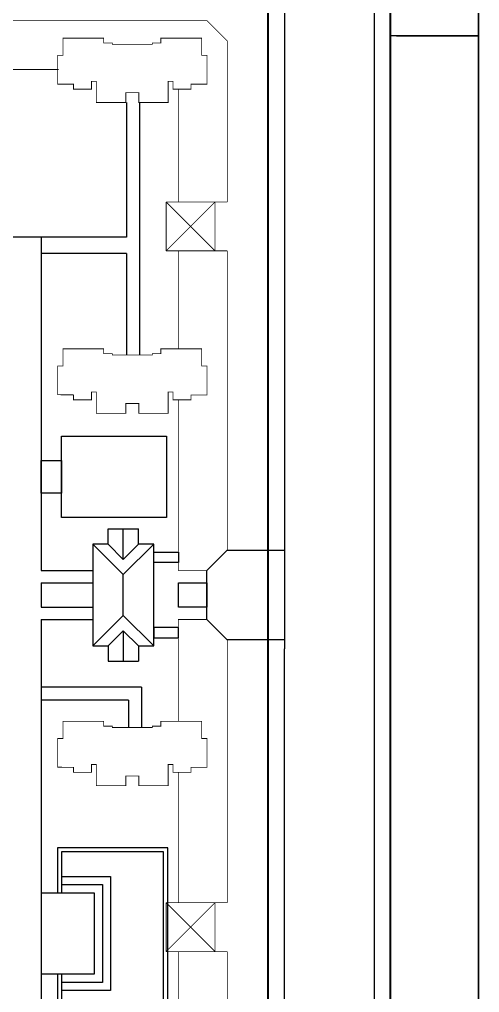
# Model space of a CAD drawing. Extents: x 164940 to 3842273, y 640355 to 1124023.
# Drawn here: x 3724978 to 3727234, y 1085448 to 1090224 of the extents above; entities that cross this region are included whole.
import ezdxf

# ---------------------------------------------------------------- set-up
doc = ezdxf.new("R2010")
doc.units = 0
doc.header["$LTSCALE"] = 1000
doc.header["$MEASUREMENT"] = 0
doc.linetypes.add('ACAD_ISO04W100', pattern=[30.5, 24, -3, 0.5, -3])
doc.linetypes.add('PHANTOMX2', pattern=[127.00000000000001, 63.5, -12.7, 12.7, -12.7, 12.7, -12.7])
for name, color, linetype in [('G-城市绿线', 7, 'Continuous'), ('l-123', 7, 'Continuous'), ('ROAD', 4, 'Continuous'), ('T-房间', 7, 'Continuous'), ('红线', 1, 'Continuous'), ('道牙', 3, 'Continuous')]:
    doc.layers.add(name, color=color, linetype=linetype)

msp = doc.modelspace()

# ---------------------------------------------------------------- linework, layer by layer
at = {"color": 8}
msp.add_line((3726797.338207325, 1086892.913574268), (3726797.338207325, 1084188.502696686), dxfattribs=at)
at = {"layer": 'G-城市绿线', "color": 8, "linetype": 'PHANTOMX2', "ltscale": 0.1, "const_width": 8}
msp.add_lwpolyline([(3726797.338207325, 1090144.122181264), (3727229.37081619, 1090142.637634136)], dxfattribs=at)
at = {"layer": 'l-123', "ltscale": 6}
msp.add_line((3727229.37081619, 1079378.863604319), (3727229.37081619, 1092135.633431011), dxfattribs=at)
msp.add_lwpolyline([(3718145.982438669, 1092135.633431011), (3727229.37081619, 1092135.633431011), (3727229.37081619, 1079378.863604319), (3718145.982438669, 1079378.863604319)], close=True, dxfattribs=at)
at = {"layer": 'ROAD', "color": 8}
for p, q in [((3725503.494351001, 1089815.786709253), (3725503.494351001, 1089154.571091019)), ((3725084.899602558, 1089154.571470384), (3725084.89560277, 1087518.954498888)), ((3725503.494351001, 1089074.57044673), (3725084.899406925, 1089074.571470384)), ((3725503.494351001, 1089074.57044673), (3725503.494351001, 1088577.0317516)), ((3725567.494350586, 1089090.570934498), (3725567.494350586, 1088577.031751618)), ((3725084.89560277, 1087518.954498888), (3725337.346738799, 1087518.954498888)), ((3725084.89560277, 1087458.954498888), (3725337.346738799, 1087458.954498888)), ((3725084.89560277, 1087338.954498888), (3725337.346738799, 1087338.954498888)), ((3725084.895014714, 1087278.954498888), (3725084.882702649, 1082205.086141963)), ((3725084.895014714, 1087278.954498888), (3725337.346738799, 1087278.954498888)), ((3726277.333731342, 1084165.638755531), (3726277.333731342, 1087134.94029668)), ((3725576.62751708, 1086946.619834237), (3725084.893917114, 1086946.621036743)), ((3725576.62751708, 1086946.619834237), (3725576.62751708, 1086749.080064454)), ((3725512.627517486, 1086882.619990752), (3725512.627517486, 1086749.080064473))]:
    msp.add_line(p, q, dxfattribs=at)
msp.add_lwpolyline([(3724884.894188883, 1089354.572603748), (3724484.894188883, 1089354.573581935, -0.4142128461220058), (3724364.894482333, 1089474.573581935), (3724364.894482333, 1090511.752526582, -0.4151746973703651), (3724485.288130192, 1090631.751880915), (3725978.57904733, 1090626.853264802, -0.4132530801436263), (3726277.594927687, 1090326.85487897), (3726277.594927687, 1087165.57239835)], format="xyb", dxfattribs=at)
for points in [[(3725567.494350586, 1089815.786709253), (3725567.494350586, 1089090.570934498)], [(3725503.494521815, 1089154.57044673), (3724484.747859042, 1089154.572938)], [(3725512.627517486, 1086882.619990752), (3725084.893761806, 1086882.621036739)]]:
    msp.add_lwpolyline(points, dxfattribs=at)
for points in [[(3725184.905924292, 1088179.198653576), (3725699.316138763, 1088179.197989058), (3725699.316138819, 1087779.198144925), (3725184.905924339, 1087779.198809461)], [(3725184.90592432, 1087899.198731527), (3725084.905066498, 1087899.198778503), (3725084.905066498, 1088059.198778503), (3725184.90592432, 1088059.198731527)], [(3725757.346738566, 1087458.954498646), (3725897.346739311, 1087458.954498366), (3725897.346739311, 1087338.954499391), (3725757.346738566, 1087338.954499689)]]:
    msp.add_lwpolyline(points, close=True, dxfattribs=at)
at = {"layer": 'ROAD', "color": 8, "ltscale": 6}
for points in [[(3726277.594927687, 1087178.954499391), (3725997.346739739, 1087178.954499391), (3725897.346739311, 1087278.954499391), (3725897.34673728, 1087518.954498962), (3725997.346736861, 1087618.954499391), (3726277.594927687, 1087618.954499391)], [(3726277.594927687, 1087598.954499391), (3726277.594927687, 1087198.954499391)], [(3725084.89560277, 1087458.954498888), (3725084.89560277, 1087338.954498888)], [(3726277.594927687, 1087165.57239835), (3726277.333731342, 1087134.94029668)], [(3725164.891239496, 1085538.087430102), (3725164.891239496, 1085318.087430102), (3725704.891239496, 1085318.087430102), (3725704.891239496, 1086158.087430102), (3725164.891239496, 1086158.087430102), (3725164.891239496, 1085938.087430102)], [(3725184.891239496, 1085538.087430102), (3725184.891239496, 1085338.087430102), (3725684.891239496, 1085338.087430102), (3725684.891239496, 1086138.087430102), (3725184.891239496, 1086138.087430102), (3725184.891239496, 1085938.087430102)], [(3725184.891239496, 1086018.087430102), (3725424.891239496, 1086018.087430102), (3725424.891239496, 1085458.087430102), (3725184.891239496, 1085458.087430102)], [(3725184.891239496, 1085978.087430102), (3725384.891239496, 1085978.087430102), (3725384.891239496, 1085498.087430102), (3725184.891239496, 1085498.087430102)], [(3725084.891761018, 1085938.087430102), (3725344.891239496, 1085938.087430102), (3725344.891239496, 1085538.087430102), (3725084.890790394, 1085538.087430102)]]:
    msp.add_lwpolyline(points, dxfattribs=at)
at = {"layer": 'T-房间', "ltscale": 6}
for p, q in [((3725412.346738799, 1087648.954498888), (3725412.346738799, 1087723.954498888)), ((3725412.346738799, 1087723.954498888), (3725562.346738799, 1087723.954498888)), ((3725487.346738799, 1087573.954498888), (3725487.346738799, 1087723.954498888)), ((3725337.346738799, 1087648.954498888), (3725487.346738799, 1087498.954498888)), ((3725412.346738799, 1087648.954498888), (3725487.346738799, 1087573.954498888)), ((3725487.346738799, 1087498.954498888), (3725637.346738799, 1087648.954498888)), ((3725487.346738799, 1087573.954498888), (3725562.346738799, 1087648.954498888)), ((3725487.346738799, 1087298.954498888), (3725487.346738799, 1087498.954498888)), ((3725337.346738799, 1087148.954498888), (3725487.346738799, 1087298.954498888)), ((3725487.346738799, 1087298.954498888), (3725637.346738799, 1087148.954498888)), ((3725412.346738799, 1087148.954498888), (3725487.346738799, 1087223.954498888)), ((3725487.346738799, 1087223.954498888), (3725562.346738799, 1087148.954498888)), ((3725487.346738799, 1087223.954498888), (3725487.346738799, 1087073.954498888)), ((3725412.346738799, 1087148.954498888), (3725412.346738799, 1087073.954498888)), ((3725412.346738799, 1087073.954498888), (3725562.346738799, 1087073.954498888))]:
    msp.add_line(p, q, dxfattribs=at)
at = {"layer": 'T-房间', "ltscale": 6, "const_width": 4}
for points in [[(3725997.34672983, 1089327.732411501), (3725997.34672658, 1090118.160457377), (3725897.346726151, 1090218.160457377), (3724533.538814427, 1090218.160457377), (3724433.538814427, 1090118.160457377), (3724433.538814427, 1089878.160457377), (3724673.538814427, 1089878.160457377), (3724673.538814427, 1089978.160457377), (3725169.494350774, 1089978.160457377)], [(3725757.346729988, 1089327.934847873), (3725757.346727595, 1089881.786709287)], [(3725757.346727911, 1089809.040381004), (3725757.346729988, 1089327.934847873)], [(3725697.3467305, 1089328.036066078), (3725697.3467305, 1089088.036066078)], [(3725697.3467305, 1089327.985456985), (3725937.3467305, 1089087.782849845)], [(3725697.3467305, 1089327.985456985), (3725997.34672983, 1089327.732411501)], [(3725937.3467305, 1089327.783020594), (3725697.3467305, 1089088.036066078)], [(3725937.3467305, 1089327.783020594), (3725937.3467305, 1089087.782849845)], [(3725997.346730817, 1089087.782849845), (3725697.3467305, 1089087.782849845)], [(3725757.346731022, 1089087.782849845), (3725757.346733099, 1088607.031751656)], [(3725757.346738277, 1087518.954498366), (3725897.34673728, 1087518.954498962), (3725997.346736861, 1087618.954499391), (3725997.346730817, 1089087.782849845)], [(3725757.346734179, 1088357.031751674), (3725757.346736843, 1087738.087430102)], [(3725757.346736256, 1087874.731808741), (3725757.346734179, 1088357.031751674)], [(3725757.346734244, 1088357.031751674), (3725757.346738277, 1087518.954498366)], [(3725997.346745187, 1085889.055013441), (3725997.346739739, 1087178.954499391), (3725897.346739311, 1087278.954499391), (3725757.346739311, 1087278.954499391), (3725757.34674108, 1086779.080064491)], [(3725757.346742095, 1086529.08006451), (3725757.346744657, 1085889.257449833)], [(3725697.346745141, 1085889.358668019), (3725697.346745141, 1085649.358668019)], [(3725697.346745141, 1085889.308058926), (3725937.346745141, 1085649.105451786)], [(3725697.346745141, 1085889.308058926), (3725997.346745187, 1085889.055013441)], [(3725937.346745141, 1085889.105622534), (3725697.346745141, 1085649.358668019)], [(3725937.346745141, 1085889.105622534), (3725937.346745141, 1085649.105451786)], [(3725997.346746203, 1085649.105451786), (3725697.346745141, 1085649.105451786)], [(3725757.346745625, 1085649.105451786), (3725757.346748186, 1085009.637272031)], [(3725997.346751101, 1084470.946125285), (3725997.346746203, 1085649.105451786)]]:
    msp.add_lwpolyline(points, dxfattribs=at)
for points in [[(3725897.345991366, 1090047.786709265), (3725871.345991369, 1090047.786709265), (3725871.345991379, 1090131.786709268), (3725671.345991369, 1090131.786709268), (3725671.345991369, 1090107.786709265), (3725629.345991367, 1090107.786709283), (3725629.345991367, 1090101.78670925), (3725433.345991381, 1090101.786709194), (3725433.345991381, 1090107.786709265), (3725391.345991379, 1090107.786709265), (3725391.345991379, 1090131.786709268), (3725191.345991369, 1090131.786709268), (3725191.345991369, 1090047.786709265), (3725165.345991373, 1090047.786709265), (3725165.345991345, 1089905.786709309), (3725243.345991371, 1089905.786709291), (3725243.345991371, 1089881.786709287), (3725331.345991369, 1089881.786709287), (3725331.345991369, 1089919.714970913), (3725355.345991578, 1089919.714970913), (3725355.345991578, 1089815.786709272), (3725499.345991582, 1089815.786709253), (3725499.345991544, 1089863.786709242), (3725563.345991204, 1089863.786709186), (3725563.345991166, 1089815.786709253), (3725707.34599117, 1089815.786709253), (3725707.34599117, 1089919.714970913), (3725731.345991369, 1089919.714970913), (3725731.345991369, 1089881.786709287), (3725819.345991377, 1089881.786709287), (3725819.345991367, 1089905.786709291), (3725897.345991375, 1089905.786709291)], [(3725897.342291994, 1088523.031751652), (3725871.342291998, 1088523.031751652), (3725871.342291998, 1088607.031751656), (3725671.342291988, 1088607.031751656), (3725671.342291988, 1088583.031751652), (3725629.342291987, 1088583.031751671), (3725629.342291987, 1088577.031751637), (3725433.342292, 1088577.031751581), (3725433.342292, 1088583.031751652), (3725391.342292007, 1088583.031751652), (3725391.342292007, 1088607.031751656), (3725191.342291998, 1088607.031751656), (3725191.342291998, 1088523.031751652), (3725165.342291992, 1088523.031751652), (3725165.342291974, 1088381.031751697), (3725243.34229199, 1088381.031751678), (3725243.34229199, 1088357.031751674), (3725331.342291998, 1088357.031751674), (3725331.342291998, 1088394.960013301), (3725355.342292197, 1088394.960013301), (3725355.342292197, 1088291.031751659), (3725499.342292201, 1088291.031751641), (3725499.342292173, 1088339.03175163), (3725563.342291823, 1088339.031751574), (3725563.342291795, 1088291.031751641), (3725707.342291789, 1088291.031751659), (3725707.342291789, 1088394.960013301), (3725731.342291998, 1088394.960013301), (3725731.342291998, 1088357.031751674), (3725819.342291996, 1088357.031751674), (3725819.342291996, 1088381.031751678), (3725897.342291994, 1088381.031751678)], [(3725897.34229191, 1086695.080064487), (3725871.342291914, 1086695.080064487), (3725871.342291914, 1086779.080064491), (3725671.342291905, 1086779.080064491), (3725671.342291905, 1086755.080064487), (3725629.342291903, 1086755.080064506), (3725629.342291903, 1086749.080064473), (3725433.342291916, 1086749.080064417), (3725433.342291916, 1086755.080064487), (3725391.342291923, 1086755.080064487), (3725391.342291914, 1086779.080064491), (3725191.342291914, 1086779.080064491), (3725191.342291914, 1086695.080064487), (3725165.342291908, 1086695.080064487), (3725165.34229189, 1086553.080064532), (3725243.342291906, 1086553.080064513), (3725243.342291906, 1086529.08006451), (3725331.342291914, 1086529.08006451), (3725331.342291914, 1086567.008326136), (3725355.342292113, 1086567.008326136), (3725355.342292113, 1086463.080064495), (3725499.342292117, 1086463.080064476), (3725499.342292089, 1086511.080064446), (3725563.342291739, 1086511.080064409), (3725563.342291711, 1086463.080064476), (3725707.342291705, 1086463.080064476), (3725707.342291705, 1086567.008326136), (3725731.342291914, 1086567.008326136), (3725731.342291914, 1086529.08006451), (3725819.342291912, 1086529.08006451), (3725819.342291912, 1086553.080064513), (3725897.34229191, 1086553.080064513)]]:
    msp.add_lwpolyline(points, close=True, dxfattribs=at)
at = {"layer": 'T-房间', "ltscale": 6}
for points in [[(3725562.346738799, 1087648.954498888), (3725562.346738799, 1087723.954498888)], [(3725412.346738799, 1087648.954498888), (3725337.346738799, 1087648.954498888), (3725337.346738799, 1087148.954498888), (3725412.346738799, 1087148.954498888)], [(3725562.346738799, 1087148.954498888), (3725637.346738799, 1087148.954498888), (3725637.346738799, 1087648.954498888), (3725562.346738799, 1087648.954498888)], [(3725562.346738799, 1087148.954498888), (3725562.346738799, 1087073.954498888)]]:
    msp.add_lwpolyline(points, dxfattribs=at)
for points in [[(3725757.346737839, 1087558.954498552), (3725637.346738799, 1087558.954498366), (3725637.346738799, 1087608.954498888), (3725757.346737839, 1087608.954499074)], [(3725637.346738799, 1087188.954498888), (3725757.34673945, 1087188.954499018), (3725757.34673945, 1087238.95449954), (3725637.346738799, 1087238.954499391)]]:
    msp.add_lwpolyline(points, close=True, dxfattribs=at)
at = {"layer": '红线', "color": 8, "linetype": 'ACAD_ISO04W100', "const_width": 10}
msp.add_lwpolyline([(3726197.339290081, 1087165.430173472), (3726197.346945608, 1090295.988684025), (3725947.348249739, 1090546.808824864), (3724647.54870124, 1090551.06773951), (3723867.982304644, 1090510.586261236), (3723074.238707617, 1090369.236356866), (3720452.680559836, 1090233.135638227), (3720302.308689149, 1090225.308642191), (3720052.458282847, 1089962.350631923), (3720050.245821567, 1087314.379733157), (3720050.118282463, 1087163.790173203), (3720047.343629066, 1083835.896286414), (3720045.497204892, 1081485.964490873), (3720295.300534049, 1081235.814163469), (3720445.298347238, 1081235.729201537), (3723045.22639606, 1081234.160205935), (3723845.158904528, 1081133.689184793), (3725947.339249074, 1081132.429184587), (3726197.346945608, 1081382.265607853), (3726197.339290081, 1083971.689649996)], close=True, dxfattribs=at)
at = {"layer": '红线', "color": 8, "const_width": 10}
msp.add_lwpolyline([(3727229.37081619, 1090542.488349852), (3727047.335648097, 1090543.113827602), (3726797.337123871, 1090293.972829272), (3726797.337123871, 1087165.425998614), (3726797.337123871, 1084512.922924802), (3727229.37081619, 1084512.922924802)], dxfattribs=at)
at = {"layer": '道牙', "color": 8, "ltscale": 100}
for p, q in [((3726717.333731389, 1090323.354936641), (3726717.333731389, 1087165.565330618)), ((3726717.333731389, 1087165.565330618), (3726717.333731389, 1087134.933071014)), ((3726717.333731389, 1087165.565330618), (3726717.333731389, 1087134.933071014)), ((3726717.333731389, 1087134.933071014), (3726717.333731389, 1084694.902155929))]:
    msp.add_line(p, q, dxfattribs=at)

doc.saveas('drawing.dxf')
